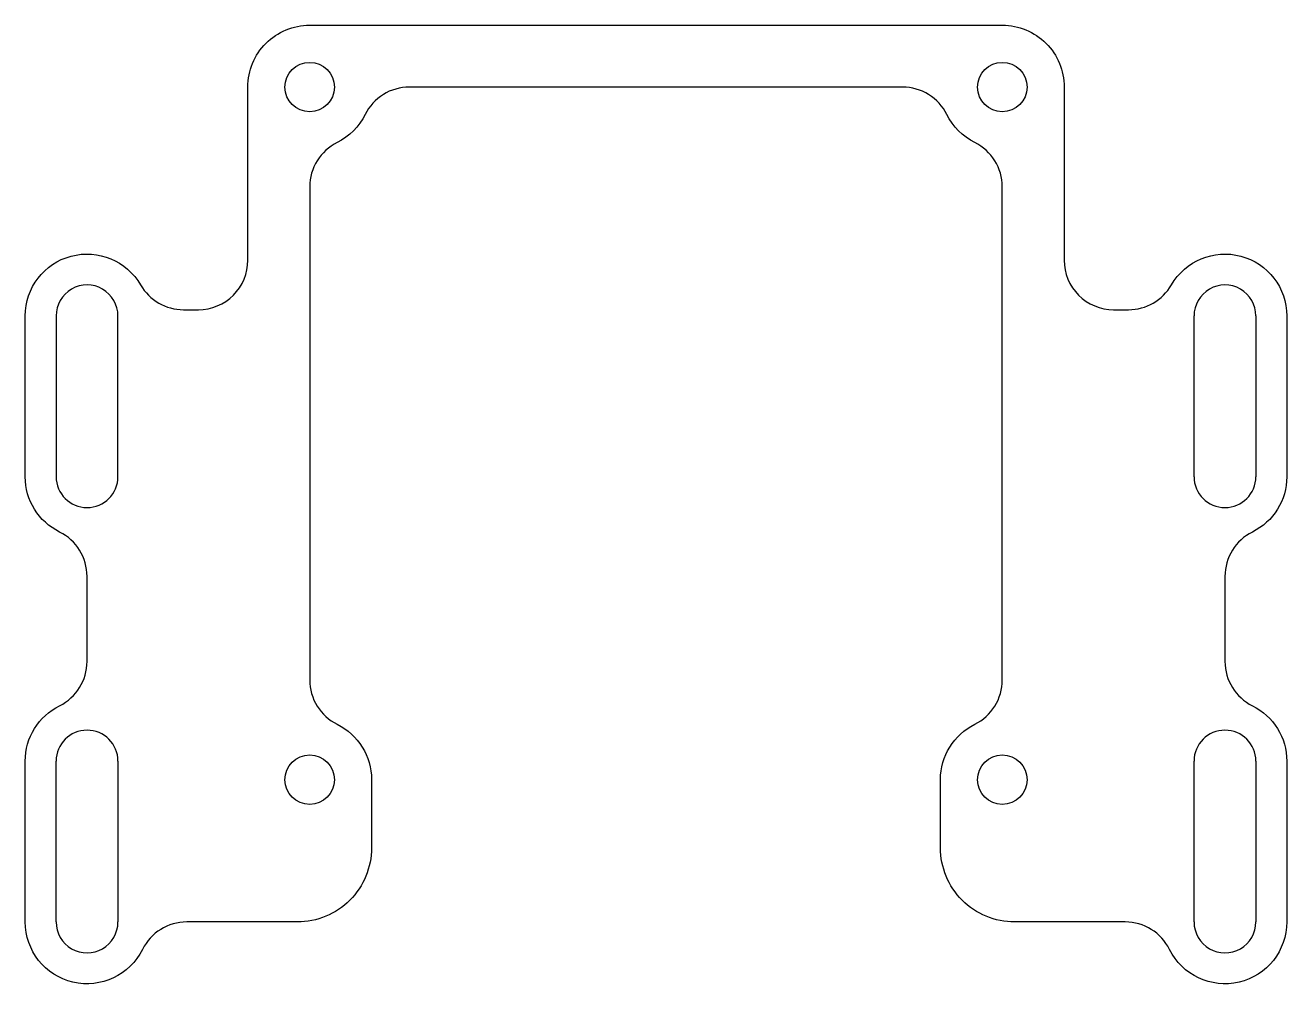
# Model space of a CAD drawing. Header units: millimetres. Extents: x -96.2 to -45.2, y 29.5 to 68.3.
import ezdxf

# ---------------------------------------------------------------- set-up
doc = ezdxf.new("R2010")
doc.units = ezdxf.units.MM
doc.layers.get('0').update_dxf_attribs({"linetype": 'CONTINUOUS'})

msp = doc.modelspace()

# ---------------------------------------------------------------- linework, layer by layer
for p, q in [((-49, 50), (-49, 56.5)), ((-46.5, 56.5), (-46.5, 50)), ((-95, 32), (-95, 38.5)), ((-92.5, 38.5), (-92.5, 32)), ((-49, 32), (-49, 38.5)), ((-46.5, 38.5), (-46.5, 32))]:
    msp.add_line(p, q)
for points in [[(-57.861, 63.51, -0.163866), (-58.99, 64.639, 0.284915), (-60.781, 65.75), (-80.719, 65.75, 0.284915), (-82.51, 64.639, -0.163866), (-83.639, 63.51, 0.284915), (-84.75, 61.719), (-84.75, 41.781, 0.284915), (-83.639, 39.99, -0.284915), (-82.25, 37.75), (-82.25, 35, -0.414214), (-85.25, 32), (-89.719, 32, 0.284929), (-91.51, 30.889, -0.79273), (-96.25, 32), (-96.25, 38.5, -0.284915), (-94.861, 40.74, 0.284915), (-93.75, 42.531), (-93.75, 45.969, 0.284915), (-94.861, 47.76, -0.284915), (-96.25, 50), (-96.25, 56.5, -0.767327), (-91.585, 57.75, 0.267949), (-89.853, 56.75), (-89.25, 56.75, 0.414214), (-87.25, 58.75), (-87.25, 65.75, -0.414214), (-84.75, 68.25), (-56.75, 68.25, -0.414214), (-54.25, 65.75), (-54.25, 58.75, 0.414214), (-52.25, 56.75), (-51.647, 56.75, 0.267949), (-49.915, 57.75, -0.767327), (-45.25, 56.5), (-45.25, 50, -0.284915), (-46.639, 47.76, 0.284915), (-47.75, 45.969), (-47.75, 42.531, 0.284915), (-46.639, 40.74, -0.284915), (-45.25, 38.5), (-45.25, 32, -0.79273), (-49.99, 30.889, 0.284929), (-51.781, 32), (-56.25, 32, -0.414214), (-59.25, 35), (-59.25, 37.75, -0.284915), (-57.861, 39.99, 0.284915), (-56.75, 41.781), (-56.75, 61.719, 0.284915)], [(-92.5, 50), (-92.5, 56.5, 1.000081), (-95, 56.5), (-95, 50, 1)]]:
    msp.add_lwpolyline(points, format="xyb", close=True)
for centre in [(-84.75, 65.75), (-56.75, 65.75), (-84.75, 37.75), (-56.75, 37.75)]:
    msp.add_circle(centre, 1)
for centre, start, end in [((-47.75, 56.5), 0, 180.0092), ((-47.75, 50), -180, 0), ((-93.75, 38.5), 0, 180), ((-47.75, 38.5), 0, 180), ((-93.75, 32), -180, 0.0092), ((-47.75, 32), -180.0092, 0)]:
    msp.add_arc(centre, 1.25, start, end)

doc.saveas('drawing.dxf')
